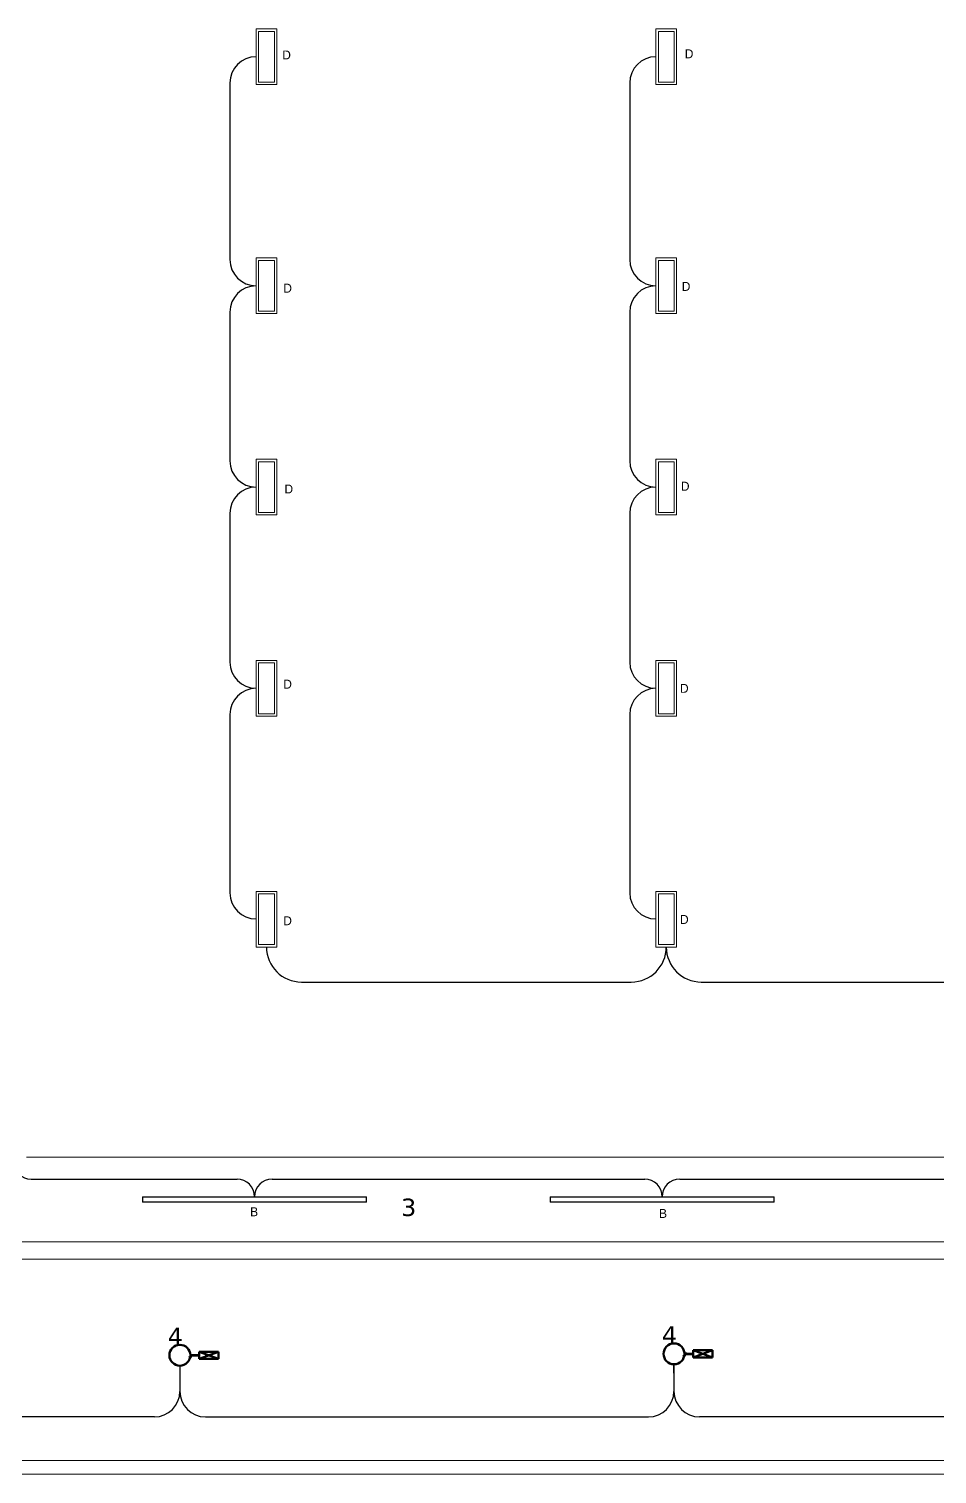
# Model space of a CAD drawing. Header units: inches. Extents: x -2 to 2474, y 1 to 287.
# Drawn here: x 46.24 to 64.05, y 109.57 to 137.89 of the extents above; entities that cross this region are included whole.
import ezdxf

# ---------------------------------------------------------------- set-up
doc = ezdxf.new("R2010")
doc.units = ezdxf.units.IN
doc.header["$MEASUREMENT"] = 0
for name, color, linetype in [('0.25', 4, 'Continuous'), ('FLORESCENT', 2, 'Continuous'), ('PDF_0', 7, 'Continuous')]:
    doc.layers.add(name, color=color, linetype=linetype)
doc.layers.add('BORDER', color=30, linetype='Continuous', lineweight=50)
doc.layers.add('DLX_LUM', color=7, linetype='Continuous', true_color=0xffd400)
doc.layers.add('DLX_LUMKEY_IDX', color=7, linetype='Continuous', true_color=0x969696)
doc.styles.add('TableTextStyle', font='')
doc.styles.get('TableTextStyle').set_extended_font_data('VERDANA.TTF')

msp = doc.modelspace()

# ---------------------------------------------------------------- linework, layer by layer
at = {"lineweight": 5}
for p, q in [((71.1171, 115.77976), (46.19618, 115.77976)), ((72.5743, 114.12002), (44.89839, 114.12002)), ((44.55544, 113.77708), (72.91725, 113.77708))]:
    msp.add_line(p, q, dxfattribs=at)
at = {"layer": '0.25'}
for p, q in [((50.6964, 137.34125), (50.6964, 137.34125)), ((50.6964, 137.34125), (50.6964, 137.34125)), ((50.18199, 136.82683), (50.18199, 133.36654)), ((58.01959, 136.82683), (58.01959, 133.36654)), ((50.6964, 132.85213), (50.6964, 132.85213)), ((50.6964, 132.85213), (50.6964, 132.85213)), ((50.18199, 132.33771), (50.18199, 129.4227)), ((58.01959, 132.33771), (58.01959, 129.4227)), ((50.6964, 128.90828), (50.6964, 128.90828)), ((50.18199, 128.39387), (50.18199, 125.47885)), ((58.01959, 128.39387), (58.01959, 125.47885)), ((50.6964, 124.96444), (50.6964, 124.96444)), ((50.6964, 124.96444), (50.6964, 124.96444)), ((50.18199, 124.45003), (50.18199, 120.95887)), ((58.01959, 124.45003), (58.01959, 120.95887)), ((50.89874, 119.89507), (50.89874, 119.89507)), ((58.73634, 119.89507), (58.73634, 119.89507)), ((58.73634, 119.89507), (58.73634, 119.89507)), ((51.58463, 119.20918), (58.05046, 119.20918)), ((59.42223, 119.20918), (65.88806, 119.20918)), ((46.28632, 115.34599), (50.32227, 115.34599)), ((51.00815, 115.34599), (58.31369, 115.34599)), ((58.99958, 115.34599), (66.30512, 115.34599)), ((50.66521, 115.00305), (50.66521, 115.00305)), ((50.66521, 115.00305), (50.66521, 115.00305)), ((58.65664, 115.00305), (58.65664, 115.00305)), ((58.65664, 115.00305), (58.65664, 115.00305)), ((49.20111, 111.69039), (49.20111, 111.54464)), ((49.20111, 111.69039), (49.20111, 111.18728)), ((58.88774, 111.54464), (58.88774, 111.7177)), ((58.88774, 111.7177), (58.88774, 111.18728)), ((58.88774, 111.7177), (58.88774, 111.18728)), ((48.70111, 110.68728), (42.75476, 110.68728)), ((49.70111, 110.68728), (58.38774, 110.68728)), ((68.07437, 110.68728), (59.38774, 110.68728))]:
    msp.add_line(p, q, dxfattribs=at)
for centre, radius, start, end in [((50.6964, 136.82683), 0.51441, 90, 180), ((58.53401, 136.82683), 0.51441, 90, 180), ((50.6964, 133.36654), 0.51441, 180, 270), ((58.53401, 133.36654), 0.51441, 180, 270), ((50.6964, 132.33771), 0.51441, 90, 180), ((58.53401, 132.33771), 0.51441, 90, 180), ((50.6964, 129.4227), 0.51441, 180, 270), ((58.53401, 129.4227), 0.51441, 180, 270), ((50.6964, 128.39387), 0.51441, 90, 180), ((58.53401, 128.39387), 0.51441, 90, 180), ((50.6964, 125.47885), 0.51441, 180, 270), ((58.53401, 125.47885), 0.51441, 180, 270), ((50.6964, 124.45003), 0.51441, 90, 180), ((58.53401, 124.45003), 0.51441, 90, 180), ((50.6964, 120.95887), 0.51441, 180, 270), ((58.53401, 120.95887), 0.51441, 180, 270), ((51.58463, 119.89507), 0.68589, 180, 270), ((58.05046, 119.89507), 0.68589, 270, 360), ((59.42223, 119.89507), 0.68589, 180, 270), ((46.28632, 115.68893), 0.34294, 180, 270), ((50.32227, 115.00305), 0.34294, 0, 90), ((51.00815, 115.00305), 0.34294, 90, 180), ((58.31369, 115.00305), 0.34294, 0, 90), ((58.99958, 115.00305), 0.34294, 90, 180), ((48.70111, 111.18728), 0.5, 270, 0), ((49.70111, 111.18728), 0.5, 180, 270), ((58.38774, 111.18728), 0.5, 270, 0), ((59.38774, 111.18728), 0.5, 180, 270)]:
    msp.add_arc(centre, radius, start, end, dxfattribs=at)
at = {"layer": 'BORDER', "color": 2}
for p, q in [((49.38854, 111.86052), (49.38854, 111.87184)), ((49.40532, 111.91437), (49.42446, 111.91437)), ((49.42446, 111.87657), (49.40532, 111.87657)), ((49.42446, 111.91437), (49.42446, 111.9191)), ((49.42446, 111.87185), (49.42446, 111.87657)), ((49.43579, 111.87185), (49.42446, 111.87185)), ((49.57913, 111.89238), (49.43576, 111.89263)), ((49.43578, 111.9191), (49.43579, 111.87185)), ((49.43578, 111.8983), (49.57909, 111.89831)), ((49.95714, 111.96559), (49.57893, 111.82535)), ((49.57893, 111.82535), (49.57913, 111.89238)), ((49.57909, 111.89831), (49.57959, 111.96559)), ((49.57959, 111.96559), (49.95714, 111.96559)), ((49.57959, 111.96559), (49.95714, 111.82535)), ((49.95714, 111.96559), (49.95714, 111.82535)), ((59.07517, 111.88783), (59.07517, 111.89915)), ((59.09195, 111.94168), (59.11109, 111.94168)), ((59.11109, 111.90388), (59.09195, 111.90388)), ((59.11109, 111.94168), (59.11109, 111.94641)), ((59.11109, 111.89916), (59.11109, 111.90388)), ((59.12242, 111.89916), (59.11109, 111.89916)), ((59.26575, 111.91969), (59.12239, 111.91995)), ((59.12241, 111.94641), (59.12242, 111.89916)), ((59.12241, 111.92562), (59.26572, 111.92562)), ((59.64377, 111.99291), (59.26556, 111.85266)), ((59.26556, 111.85266), (59.26575, 111.91969)), ((59.26572, 111.92562), (59.26622, 111.99291)), ((59.26622, 111.99291), (59.64377, 111.99291)), ((59.26622, 111.99291), (59.64377, 111.85266)), ((59.64377, 111.99291), (59.64377, 111.85266)), ((49.95714, 111.82535), (49.57893, 111.82535)), ((59.64377, 111.85266), (59.26556, 111.85266))]:
    msp.add_line(p, q, dxfattribs=at)
for centre in [(49.20111, 111.89547), (58.88774, 111.92278)]:
    msp.add_circle(centre, 0.20508, dxfattribs=at)
at = {"layer": 'DLX_LUM', "lineweight": 5, "transparency": 33554585}
for points in [[(50.74442, 136.84398, 0), (51.04621, 136.84398, 0)], [(51.04621, 136.84398, 0), (50.74442, 136.84398, 0)], [(58.58202, 136.84398, 0), (58.88381, 136.84398, 0)], [(58.88381, 136.84398, 0), (58.58202, 136.84398, 0)], [(50.74442, 132.35486, 0), (51.04621, 132.35486, 0)], [(51.04621, 132.35486, 0), (50.74442, 132.35486, 0)], [(58.58202, 132.35486, 0), (58.88381, 132.35486, 0)], [(58.88381, 132.35486, 0), (58.58202, 132.35486, 0)], [(50.74442, 128.41102, 0), (51.04621, 128.41102, 0)], [(51.04621, 128.41102, 0), (50.74442, 128.41102, 0)], [(58.58202, 128.41102, 0), (58.88381, 128.41102, 0)], [(58.88381, 128.41102, 0), (58.58202, 128.41102, 0)], [(50.74442, 124.46717, 0), (51.04621, 124.46717, 0)], [(51.04621, 124.46717, 0), (50.74442, 124.46717, 0)], [(58.58202, 124.46717, 0), (58.88381, 124.46717, 0)], [(58.88381, 124.46717, 0), (58.58202, 124.46717, 0)], [(50.74442, 119.94308, 0), (51.04621, 119.94308, 0)], [(51.04621, 119.94308, 0), (50.74442, 119.94308, 0)], [(58.58202, 119.94308, 0), (58.88381, 119.94308, 0)], [(58.88381, 119.94308, 0), (58.58202, 119.94308, 0)]]:
    msp.add_polyline3d(points, dxfattribs=at)
at = {"layer": 'FLORESCENT', "lineweight": 5}
for p, q in [((50.6964, 137.88653), (50.6964, 136.79597)), ((50.6964, 137.88653), (51.10108, 137.88653)), ((51.05306, 137.83851), (50.74442, 137.83851)), ((50.74442, 137.83851), (50.74442, 136.84398)), ((51.05306, 136.84398), (51.05306, 137.83851)), ((51.10108, 136.79597), (51.10108, 137.88653)), ((58.53401, 137.88653), (58.53401, 136.79597)), ((58.53401, 137.88653), (58.93868, 137.88653)), ((58.89067, 137.83851), (58.58202, 137.83851)), ((58.58202, 137.83851), (58.58202, 136.84398)), ((58.89067, 136.84398), (58.89067, 137.83851)), ((58.93868, 136.79597), (58.93868, 137.88653)), ((51.10108, 136.79597), (50.6964, 136.79597)), ((50.74442, 136.84398), (51.05306, 136.84398)), ((58.93868, 136.79597), (58.53401, 136.79597)), ((58.58202, 136.84398), (58.89067, 136.84398)), ((50.6964, 133.3974), (50.6964, 132.30685)), ((50.6964, 133.3974), (51.10108, 133.3974)), ((51.10108, 132.30685), (51.10108, 133.3974)), ((58.53401, 133.3974), (58.53401, 132.30685)), ((58.53401, 133.3974), (58.93868, 133.3974)), ((58.93868, 132.30685), (58.93868, 133.3974)), ((51.05306, 133.34939), (50.74442, 133.34939)), ((50.74442, 133.34939), (50.74442, 132.35486)), ((51.05306, 132.35486), (51.05306, 133.34939)), ((58.89067, 133.34939), (58.58202, 133.34939)), ((58.58202, 133.34939), (58.58202, 132.35486)), ((58.89067, 132.35486), (58.89067, 133.34939)), ((51.10108, 132.30685), (50.6964, 132.30685)), ((50.74442, 132.35486), (51.05306, 132.35486)), ((58.93868, 132.30685), (58.53401, 132.30685)), ((58.58202, 132.35486), (58.89067, 132.35486)), ((50.6964, 129.45356), (50.6964, 128.363)), ((50.6964, 129.45356), (51.10108, 129.45356)), ((51.10108, 128.363), (51.10108, 129.45356)), ((58.53401, 129.45356), (58.53401, 128.363)), ((58.53401, 129.45356), (58.93868, 129.45356)), ((58.93868, 128.363), (58.93868, 129.45356)), ((51.05306, 129.40555), (50.74442, 129.40555)), ((50.74442, 129.40555), (50.74442, 128.41102)), ((51.05306, 128.41102), (51.05306, 129.40555)), ((58.89067, 129.40555), (58.58202, 129.40555)), ((58.58202, 129.40555), (58.58202, 128.41102)), ((58.89067, 128.41102), (58.89067, 129.40555)), ((51.10108, 128.363), (50.6964, 128.363)), ((50.74442, 128.41102), (51.05306, 128.41102)), ((58.93868, 128.363), (58.53401, 128.363)), ((58.58202, 128.41102), (58.89067, 128.41102)), ((50.6964, 125.50972), (50.6964, 124.41916)), ((50.6964, 125.50972), (51.10108, 125.50972)), ((51.05306, 125.46171), (50.74442, 125.46171)), ((50.74442, 125.46171), (50.74442, 124.46717)), ((51.05306, 124.46717), (51.05306, 125.46171)), ((51.10108, 124.41916), (51.10108, 125.50972)), ((58.53401, 125.50972), (58.53401, 124.41916)), ((58.53401, 125.50972), (58.93868, 125.50972)), ((58.89067, 125.46171), (58.58202, 125.46171)), ((58.58202, 125.46171), (58.58202, 124.46717)), ((58.89067, 124.46717), (58.89067, 125.46171)), ((58.93868, 124.41916), (58.93868, 125.50972)), ((51.10108, 124.41916), (50.6964, 124.41916)), ((50.74442, 124.46717), (51.05306, 124.46717)), ((58.93868, 124.41916), (58.53401, 124.41916)), ((58.58202, 124.46717), (58.89067, 124.46717)), ((50.6964, 120.98563), (50.6964, 119.89507)), ((50.6964, 120.98563), (51.10108, 120.98563)), ((51.05306, 120.93762), (50.74442, 120.93762)), ((50.74442, 120.93762), (50.74442, 119.94308)), ((51.05306, 119.94308), (51.05306, 120.93762)), ((51.10108, 119.89507), (51.10108, 120.98563)), ((58.53401, 120.98563), (58.53401, 119.89507)), ((58.53401, 120.98563), (58.93868, 120.98563)), ((58.89067, 120.93762), (58.58202, 120.93762)), ((58.58202, 120.93762), (58.58202, 119.94308)), ((58.89067, 119.94308), (58.89067, 120.93762)), ((58.93868, 119.89507), (58.93868, 120.98563)), ((51.10108, 119.89507), (50.6964, 119.89507)), ((50.74442, 119.94308), (51.05306, 119.94308)), ((58.93868, 119.89507), (58.53401, 119.89507)), ((58.58202, 119.94308), (58.89067, 119.94308)), ((48.46995, 114.89673), (48.46995, 115.00305))]:
    msp.add_line(p, q, dxfattribs=at)
for points in [[(48.46995, 115.00305), (52.86047, 115.00305), (52.86047, 114.89673), (48.46995, 114.89673), (48.46995, 115.00305)], [(56.46137, 115.00305), (60.8519, 115.00305), (60.8519, 114.89673), (56.46137, 114.89673)], [(56.46137, 115.00305), (56.46137, 114.94989)], [(56.46137, 114.89673), (56.46137, 114.94989)]]:
    msp.add_lwpolyline(points, dxfattribs=at)
for points in [[(48.4768, 114.99619), (52.85361, 114.99619), (52.85361, 114.90359), (48.4768, 114.90359)], [(56.46823, 114.99619), (60.84504, 114.99619), (60.84504, 114.90359), (56.46823, 114.90359)]]:
    msp.add_lwpolyline(points, close=True, dxfattribs=at)
at = {"layer": 'PDF_0', "lineweight": 5}
for points in [[(44.48604, 109.83324), (57.06036, 109.83324)], [(57.06036, 109.83324), (66.46582, 109.83324)], [(42.08727, 109.56671), (66.46582, 109.56671)]]:
    msp.add_lwpolyline(points, dxfattribs=at)

# ---------------------------------------------------------------- texts
at = {"color": 7, "transparency": 33554585, "char_height": 0.1749, "attachment_point": 1}
for s, insert in [('D', (51.20799, 137.46304)), ('D', (59.09907, 137.48563)), ('D', (51.22916, 132.8935)), ('D', (59.04066, 132.92771)), ('D', (51.25138, 128.95796)), ('D', (59.02299, 129.01241)), ('D', (51.22841, 125.13396)), ('D', (59.00544, 125.05134)), ('D', (51.22836, 120.49728)), ('D', (59.00571, 120.52268)), ('B', (50.57874, 114.79446)), ('B', (58.59481, 114.76192))]:
    msp.add_mtext_dynamic_manual_height_columns(s, width=0.2521589, gutter_width=0.87431, heights=[0], dxfattribs=dict(at, insert=insert))
at = {"layer": 'DLX_LUMKEY_IDX', "style": 'TableTextStyle'}
for s, p in [('3', (53.53849, 114.62436)), ('4', (48.96383, 112.09491)), ('4', (58.65046, 112.12222))]:
    msp.add_text(s, height=0.34021, dxfattribs=at).set_placement(p)

doc.saveas('drawing.dxf')
